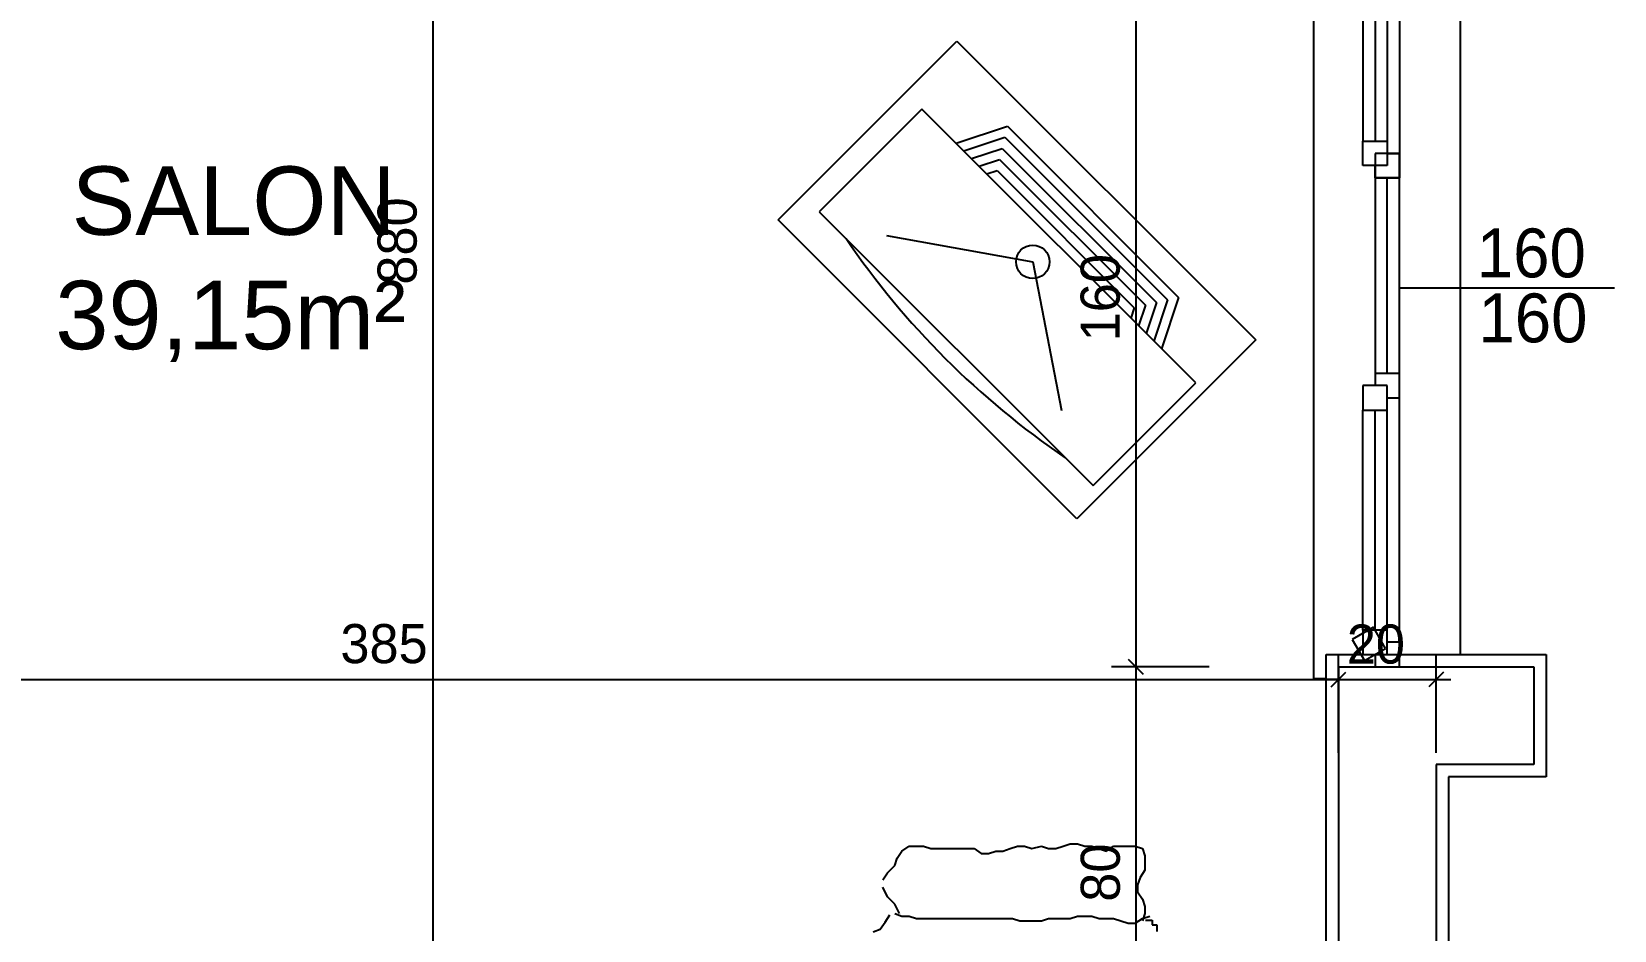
# Model space of a CAD drawing. Extents: x 182769.15 to 182771.38, y 101811.72 to 101812.21.
# Drawn here: x 182769.3703 to 182769.435, y 101811.917 to 101811.9538 of the extents above; entities that cross this region are included whole.
import ezdxf

# ---------------------------------------------------------------- set-up
doc = ezdxf.new("R2010")
doc.units = 0
doc.header["$MEASUREMENT"] = 0
doc.linetypes.add('DUZ', pattern=[500, 500])
doc.layers.get('0').update_dxf_attribs({"color": 1, "linetype": 'DUZ'})
for name, color, linetype in [('DENIZLIK', 25, 'Continuous'), ('DUVAR', 7, 'Continuous'), ('iç yatay', 3, 'Continuous'), ('kapı pen. yazısı', 1, 'Continuous'), ('PENCERE', 3, 'Continuous'), ('SIVA', 1, 'Continuous'), ('tefriş', 21, 'Continuous'), ('YAZıMAHAL', 4, 'Continuous')]:
    doc.layers.add(name, color=color, linetype=linetype)
doc.styles.add('ARIAL', font='arial.ttf', dxfattribs={"height": 10})
doc.styles.add('İÇ ÖLÇÜ', font='stylu.ttf', dxfattribs={"height": 8})

msp = doc.modelspace()

# ---------------------------------------------------------------- linework, layer by layer
at = {"color": 0, "linetype": 'ByBlock'}
for p, q in [((182769.4157393678, 101811.9275123183), (182769.4151393678, 101811.9281123183)), ((182769.4151393678, 101811.9281123183), (182769.4157393678, 101811.9275123183)), ((182769.4234176411, 101811.9269996504), (182769.4240176411, 101811.9275996504)), ((182769.4234176411, 101811.9269996504), (182769.4240176411, 101811.9275996504)), ((182769.428017641, 101811.9275996504), (182769.427417641, 101811.9269996504))]:
    msp.add_line(p, q, dxfattribs=at)
at = {"layer": 'DENIZLIK'}
for p, q in [((182769.422717641, 101811.9273237126), (182769.422717641, 101811.9603237126)), ((182769.428717641, 101811.9283237126), (182769.428717641, 101811.9593237126)), ((182769.423217641, 101811.9273237126), (182769.422717641, 101811.9273237126))]:
    msp.add_line(p, q, dxfattribs=at)
at = {"layer": 'DUVAR'}
msp.add_line((182769.423717641, 101811.9278237126), (182769.4277176411, 101811.9278237126), dxfattribs=at)
at = {"layer": 'DUVAR', "ltscale": 50}
for p, q in [((182769.423717641, 101811.9278237126), (182769.423717641, 101811.9118237126)), ((182769.4277176411, 101811.9278237126), (182769.431717641, 101811.9278237126)), ((182769.431717641, 101811.9278237126), (182769.431717641, 101811.9238237126)), ((182769.4277176411, 101811.9238237126), (182769.4277176411, 101811.9158237126)), ((182769.431717641, 101811.9238237126), (182769.4277176411, 101811.9238237126))]:
    msp.add_line(p, q, dxfattribs=at)
at = {"layer": 'iç yatay'}
for p, q in [((182769.3866724804, 101812.0342237126), (182769.3866724804, 101811.8574424798)), ((182769.4154393678, 101811.9602237126), (182769.4154393678, 101811.9274123183)), ((182769.4154393678, 101811.9282123183), (182769.4154393678, 101811.911377911)), ((182769.423717641, 101811.9242996504), (182769.423717641, 101811.9282996504)), ((182769.423717641, 101811.9242996504), (182769.423717641, 101811.9282996504)), ((182769.4277176411, 101811.9242996504), (182769.4277176411, 101811.9282996504)), ((182769.4184393678, 101811.9278123183), (182769.4144393678, 101811.9278123183)), ((182769.4184393678, 101811.9278123183), (182769.4144393678, 101811.9278123183)), ((182769.3463176411, 101811.9272996504), (182769.4241176411, 101811.9272996504)), ((182769.423717641, 101811.9272996504), (182769.423117641, 101811.9272996504)), ((182769.423717641, 101811.9272996504), (182769.4277176411, 101811.9272996504)), ((182769.4277176411, 101811.9272996504), (182769.4283176411, 101811.9272996504))]:
    msp.add_line(p, q, dxfattribs=at)
at = {"layer": 'kapı pen. yazısı'}
msp.add_line((182769.426217641, 101811.9433237126), (182769.4350084972, 101811.9433237126), dxfattribs=at)
at = {"layer": 'PENCERE', "color": 8}
for p, q in [((182769.426217641, 101811.9588237126), (182769.426217641, 101811.9488237126)), ((182769.426217641, 101811.9288237126), (182769.426217641, 101811.9388237126))]:
    msp.add_line(p, q, dxfattribs=at)
at = {"layer": 'PENCERE', "color": 1}
for p, q in [((182769.4247176411, 101811.9583237126), (182769.4247176411, 101811.9493237126)), ((182769.425717641, 101811.9583237126), (182769.425717641, 101811.9493237126)), ((182769.4252176411, 101811.9478237126), (182769.4252176411, 101811.9398237126)), ((182769.426217641, 101811.9398237126), (182769.426217641, 101811.9478237126)), ((182769.4247176411, 101811.9293237126), (182769.4247176411, 101811.9383237126)), ((182769.425717641, 101811.9293237126), (182769.425717641, 101811.9383237126))]:
    msp.add_line(p, q, dxfattribs=at)
at = {"layer": 'PENCERE'}
for p, q in [((182769.4252176411, 101811.9583237126), (182769.4252176411, 101811.9493237126)), ((182769.4247176411, 101811.9483237126), (182769.4247176411, 101811.9493237126)), ((182769.4247176411, 101811.9493237126), (182769.425717641, 101811.9493237126)), ((182769.426217641, 101811.9488237126), (182769.4252176411, 101811.9488237126)), ((182769.4252176411, 101811.9488237126), (182769.4252176411, 101811.9478237126)), ((182769.425717641, 101811.9493237126), (182769.425717641, 101811.9483237126)), ((182769.425717641, 101811.9488237126), (182769.426217641, 101811.9488237126)), ((182769.426217641, 101811.9478237126), (182769.426217641, 101811.9488237126)), ((182769.426217641, 101811.9488237126), (182769.426217641, 101811.9478237126)), ((182769.425717641, 101811.9483237126), (182769.4247176411, 101811.9483237126)), ((182769.4252176411, 101811.9478237126), (182769.4252176411, 101811.9483237126)), ((182769.4252176411, 101811.9478237126), (182769.426217641, 101811.9478237126)), ((182769.426217641, 101811.9478237126), (182769.4252176411, 101811.9478237126)), ((182769.425717641, 101811.9398237126), (182769.425717641, 101811.9478237126)), ((182769.426217641, 101811.9398237126), (182769.4252176411, 101811.9398237126)), ((182769.4252176411, 101811.9398237126), (182769.4252176411, 101811.9393237126)), ((182769.426217641, 101811.9388237126), (182769.426217641, 101811.9398237126)), ((182769.425717641, 101811.9393237126), (182769.4247176411, 101811.9393237126)), ((182769.4247176411, 101811.9393237126), (182769.4247176411, 101811.9383237126)), ((182769.425717641, 101811.9383237126), (182769.425717641, 101811.9393237126)), ((182769.425717641, 101811.9388237126), (182769.426217641, 101811.9388237126)), ((182769.4247176411, 101811.9383237126), (182769.425717641, 101811.9383237126)), ((182769.4252176411, 101811.9293237126), (182769.4252176411, 101811.9383237126)), ((182769.4251506538, 101811.929439738), (182769.4242846284, 101811.928939738)), ((182769.4256506537, 101811.9285737126), (182769.4251506538, 101811.929439738)), ((182769.4242846284, 101811.928939738), (182769.4247846284, 101811.9280737126)), ((182769.425717641, 101811.9293237126), (182769.4247176411, 101811.9293237126)), ((182769.4247176411, 101811.9293237126), (182769.4247176411, 101811.9283237126)), ((182769.425717641, 101811.9283237126), (182769.425717641, 101811.9293237126)), ((182769.426217641, 101811.9288237126), (182769.425717641, 101811.9288237126)), ((182769.426217641, 101811.9278237126), (182769.426217641, 101811.9288237126)), ((182769.4247176411, 101811.9283237126), (182769.425717641, 101811.9283237126)), ((182769.4247846284, 101811.9280737126), (182769.4256506537, 101811.9285737126)), ((182769.4252176411, 101811.9283237126), (182769.4252176411, 101811.9278237126)), ((182769.4252176411, 101811.9278237126), (182769.426217641, 101811.9278237126))]:
    msp.add_line(p, q, dxfattribs=at)
at = {"layer": 'SIVA'}
for p, q in [((182769.423217641, 101811.9283237126), (182769.4322176411, 101811.9283237126)), ((182769.423217641, 101811.9113237126), (182769.423217641, 101811.9283237126)), ((182769.4322176411, 101811.9283237126), (182769.4322176411, 101811.9233237126)), ((182769.4322176411, 101811.9233237126), (182769.428217641, 101811.9233237126)), ((182769.428217641, 101811.9233237126), (182769.428217641, 101811.9163237126))]:
    msp.add_line(p, q, dxfattribs=at)
at = {"layer": 'tefriş'}
for p, q in [((182769.40079653, 101811.9461085812), (182769.4081060978, 101811.953418149)), ((182769.4081060978, 101811.953418149), (182769.4203352133, 101811.9411890335)), ((182769.4066811112, 101811.9506345174), (182769.4024804769, 101811.9464338831)), ((182769.4178828028, 101811.9394328258), (182769.4066811112, 101811.9506345174)), ((182769.4080813227, 101811.949234306), (182769.4101816399, 101811.9499344117)), ((182769.4101816399, 101811.9499344117), (182769.4171826971, 101811.9429333545)), ((182769.4024804769, 101811.9464338831), (182769.4136821685, 101811.9352321915)), ((182769.4130256455, 101811.9338794657), (182769.40079653, 101811.9461085812)), ((182769.4171826971, 101811.9429333545), (182769.4164825914, 101811.9408330373)), ((182769.4203352133, 101811.9411890335), (182769.4130256455, 101811.9338794657)), ((182769.4136821685, 101811.9352321915), (182769.4178828028, 101811.9394328258)), ((182769.4056675281, 101811.9199864681), (182769.4058643103, 101811.9202818402)), ((182769.4058643103, 101811.9202818402), (182769.4061594843, 101811.9204787538)), ((182769.4061594843, 101811.9204787538), (182769.4067498311, 101811.9204787538)), ((182769.4067498311, 101811.9204787538), (182769.4070450051, 101811.920380297)), ((182769.4070450051, 101811.920380297), (182769.4088160466, 101811.920380297)), ((182769.4088160466, 101811.920380297), (182769.4091112194, 101811.9201833835)), ((182769.4094063934, 101811.9201833835), (182769.4097015674, 101811.9202818402)), ((182769.4097015674, 101811.9202818402), (182769.4099967401, 101811.9202818402)), ((182769.4099967401, 101811.9202818402), (182769.4102919142, 101811.920380297)), ((182769.4102919142, 101811.920380297), (182769.4105870869, 101811.9204787538)), ((182769.4105870869, 101811.9204787538), (182769.4108822609, 101811.9204787538)), ((182769.4108822609, 101811.9204787538), (182769.4111774349, 101811.920380297)), ((182769.4111774349, 101811.920380297), (182769.4115709994, 101811.9204787538)), ((182769.4115709994, 101811.9204787538), (182769.4118661734, 101811.920380297)), ((182769.4118661734, 101811.920380297), (182769.4121613462, 101811.920380297)), ((182769.4121613462, 101811.920380297), (182769.4124565202, 101811.9204787538)), ((182769.4124565202, 101811.9204787538), (182769.4127516929, 101811.9205772124)), ((182769.4127516929, 101811.9205772124), (182769.4130468669, 101811.9205772124)), ((182769.4130468669, 101811.9205772124), (182769.413342041, 101811.9204787538)), ((182769.413342041, 101811.9204787538), (182769.4136372137, 101811.9204787538)), ((182769.4136372137, 101811.9204787538), (182769.4142275617, 101811.9202818402)), ((182769.4142275617, 101811.9202818402), (182769.4145227345, 101811.9204787538)), ((182769.4145227345, 101811.9204787538), (182769.4154082552, 101811.9204787538)), ((182769.4154082552, 101811.9204787538), (182769.4157034293, 101811.920380297)), ((182769.4157034293, 101811.920380297), (182769.4158018197, 101811.9200849248)), ((182769.4052739636, 101811.9193957237), (182769.4055691376, 101811.9196910959)), ((182769.4055691376, 101811.9196910959), (182769.4056675281, 101811.9199864681)), ((182769.4091112194, 101811.9201833835), (182769.4094063934, 101811.9201833835)), ((182769.4158018197, 101811.9200849248), (182769.4158018197, 101811.9194941823)), ((182769.4050771813, 101811.9191003515), (182769.4052739636, 101811.9193957237)), ((182769.4156050375, 101811.9191988102), (182769.415506647, 101811.918903438)), ((182769.4158018197, 101811.9194941823), (182769.4156050375, 101811.9191988102)), ((182769.4052739636, 101811.9184111504), (182769.4050771813, 101811.9188049812)), ((182769.4055691376, 101811.9181157801), (182769.4052739636, 101811.9184111504)), ((182769.415506647, 101811.918903438), (182769.415506647, 101811.9186080658)), ((182769.415506647, 101811.9186080658), (182769.4157034293, 101811.9183126936)), ((182769.4057659198, 101811.9177219493), (182769.4055691376, 101811.9181157801)), ((182769.4055691376, 101811.9177219493), (182769.4058643103, 101811.9176234925)), ((182769.4157034293, 101811.9183126936), (182769.4158018197, 101811.9180173215)), ((182769.4158018197, 101811.9177219493), (182769.4157034293, 101811.917426579)), ((182769.4158018197, 101811.9180173215), (182769.4158018197, 101811.9177219493)), ((182769.4046804378, 101811.916984441), (182769.4049756117, 101811.9170828996)), ((182769.4049756117, 101811.9170828996), (182769.405172394, 101811.9173782718)), ((182769.405172394, 101811.9173782718), (182769.4053691763, 101811.9176736421)), ((182769.4058643103, 101811.9176234925), (182769.4061594843, 101811.9176234925)), ((182769.4061594843, 101811.9176234925), (182769.4064546583, 101811.9175250358)), ((182769.4064546583, 101811.9175250358), (182769.4103903047, 101811.9175250358)), ((182769.4103903047, 101811.9175250358), (182769.4106854787, 101811.917426579)), ((182769.4106854787, 101811.917426579), (182769.4115709994, 101811.917426579)), ((182769.4115709994, 101811.917426579), (182769.4118661734, 101811.9175250358)), ((182769.4118661734, 101811.9175250358), (182769.4127516929, 101811.9175250358)), ((182769.4127516929, 101811.9175250358), (182769.4130468669, 101811.9176234925)), ((182769.4130468669, 101811.9176234925), (182769.4136372137, 101811.9176234925)), ((182769.4136372137, 101811.9176234925), (182769.4139323877, 101811.9175250358)), ((182769.4139323877, 101811.9175250358), (182769.4145227345, 101811.9175250358)), ((182769.4145227345, 101811.9175250358), (182769.4148179085, 101811.917426579)), ((182769.4148179085, 101811.917426579), (182769.4151130812, 101811.9173281203)), ((182769.4151130812, 101811.9173281203), (182769.4154082552, 101811.9173281203)), ((182769.4154082552, 101811.9173281203), (182769.4157034293, 101811.9175250358)), ((182769.4157034293, 101811.9175250358), (182769.415998602, 101811.9176234925)), ((182769.4158311969, 101811.9174619397), (182769.4160978125, 101811.9174619397)), ((182769.4160978125, 101811.9174619397), (182769.4160978125, 101811.9172618434)), ((182769.4160978125, 101811.9172618434), (182769.4162977742, 101811.9172618434)), ((182769.4162977742, 101811.9172618434), (182769.4162977742, 101811.9169950483))]:
    msp.add_line(p, q, dxfattribs=at)
at = {"layer": 'tefriş', "color": 8}
for p, q in [((182769.4083944195, 101811.9489212092), (182769.4100746732, 101811.9494812938)), ((182769.4100746732, 101811.9494812938), (182769.4167295792, 101811.9428263878)), ((182769.4087075163, 101811.9486081124), (182769.4099677066, 101811.9490281758)), ((182769.4099677066, 101811.9490281758), (182769.4162764612, 101811.9427194212)), ((182769.4090206131, 101811.9482950156), (182769.40986074, 101811.9485750579)), ((182769.4093337099, 101811.9479819188), (182769.4097537733, 101811.9481219399)), ((182769.4097537733, 101811.9481219399), (182769.4153702253, 101811.9425054879)), ((182769.40986074, 101811.9485750579), (182769.4158233433, 101811.9426124546)), ((182769.4052356323, 101811.9454633752), (182769.4112175632, 101811.9443861547)), ((182769.4112175632, 101811.9443861547), (182769.4123928275, 101811.93830618)), ((182769.4153702253, 101811.9425054879), (182769.4152302042, 101811.9420854245)), ((182769.4158233433, 101811.9426124546), (182769.415543301, 101811.9417723277)), ((182769.4162764612, 101811.9427194212), (182769.4158563978, 101811.9414592309)), ((182769.4167295792, 101811.9428263878), (182769.4161694946, 101811.9411461341))]:
    msp.add_line(p, q, dxfattribs=at)
msp.add_circle((182769.4112175632, 101811.9443861547), 0.0006851135288462131, dxfattribs=at)
at = {"layer": 'tefriş'}
msp.add_arc((182769.4317448951, 101811.9645412687), 0.03409130295900591, 214.2852837902188, 235.7147173058846, dxfattribs=at)

# ---------------------------------------------------------------- texts
at = {"layer": 'iç yatay', "color": 11, "style": 'İÇ ÖLÇÜ'}
for s, p in [('880', (182769.3860115726, 101811.9434530084)), ('160', (182769.4147737748, 101811.9411345601)), ('80', (182769.4147784601, 101811.9182091703))]:
    msp.add_text(s, height=0.0016, rotation=90, dxfattribs=at).set_placement(p)
for s, p in [('385', (182769.3828914331, 101811.9279687573)), ('20', (182769.4240631755, 101811.9279511877))]:
    msp.add_text(s, height=0.0016, dxfattribs=at).set_placement(p)
at = {"layer": 'kapı pen. yazısı'}
for p in [(182769.4293816705, 101811.9437504755), (182769.4294468023, 101811.9410923354)]:
    msp.add_text('160', height=0.002, dxfattribs=at).set_placement(p)
at = {"layer": 'YAZıMAHAL', "style": 'ARIAL'}
for s, p in [('SALON', (182769.3718931649, 101811.9454889812)), ('39,15m²', (182769.3712265892, 101811.9408108548))]:
    msp.add_text(s, height=0.0028, dxfattribs=at).set_placement(p)

doc.saveas('drawing.dxf')
